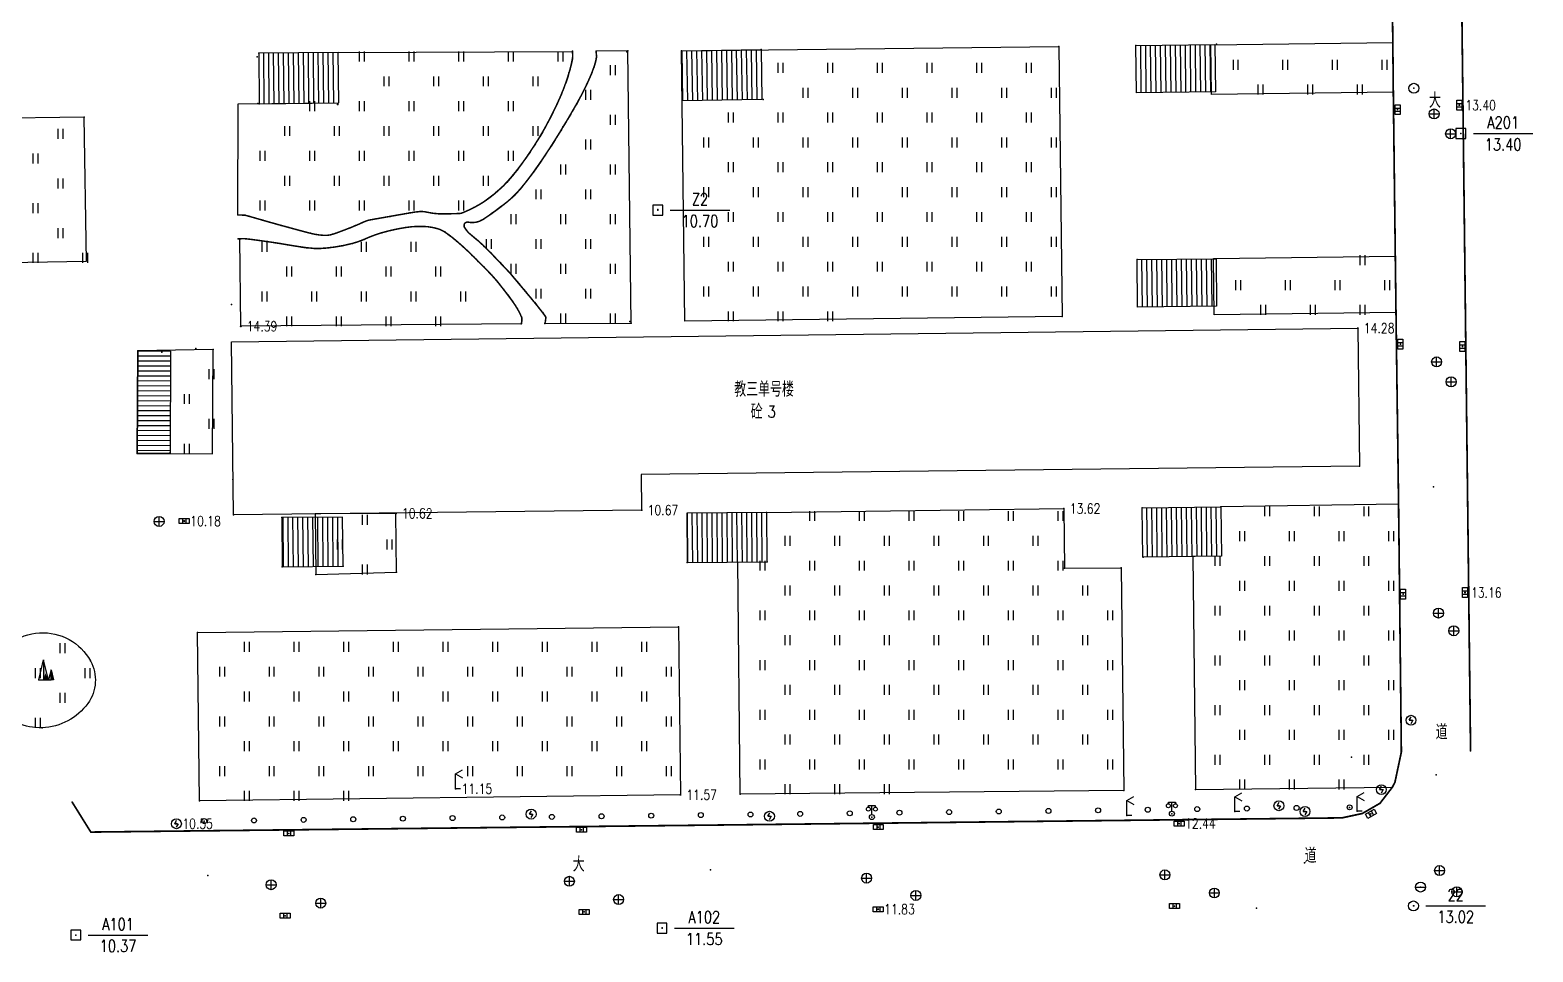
# Model space of a CAD drawing. Extents: x 953 to 1488, y 1110 to 1509.
# Drawn here: x 1336.8 to 1488.1, y 1193.7 to 1286.5 of the extents above; entities that cross this region are included whole.
import ezdxf
from ezdxf.enums import TextEntityAlignment as Align

# ---------------------------------------------------------------- set-up
doc = ezdxf.new("R2010")
doc.units = 0
doc.header["$LTSCALE"] = 0.5
doc.header["$PDSIZE"] = 0.2
doc.linetypes.add('X3', pattern=[5, 4, -1])
doc.layers.get('0').update_dxf_attribs({"linetype": 'CONTINUOUS'})
doc.layers.add('ASSIST', color=7, linetype='CONTINUOUS', plot=False)
for name, color, linetype in [('DLDW', 11, 'CONTINUOUS'), ('DLSS', 4, 'CONTINUOUS'), ('GCD', 1, 'CONTINUOUS'), ('GXYZ', 2, 'CONTINUOUS'), ('JMD', 6, 'CONTINUOUS'), ('KZD', 1, 'CONTINUOUS'), ('SXSS', 5, 'CONTINUOUS'), ('ZBTZ', 3, 'CONTINUOUS'), ('ZDH', 1, 'CONTINUOUS')]:
    doc.layers.add(name, color=color, linetype=linetype)
doc.styles.add('HZ', font='rs.shx', dxfattribs={"width": 0.8, "bigfont": 'hztxt.shx'})
doc.linetypes.add('1161', pattern='A,0,[149,AAA.SHX,S=0.15,R=0,X=0,Y=0],-1.6', length=1.6)

# ---------------------------------------------------------------- blocks, each defined once
blk = doc.blocks.new('gc097')
for p, q in [((-0.7, 2), (-0.7, 2.3)), ((-0.7, 2.3), (0.7, 2.3)), ((0, 0.5), (0, 2.3)), ((0.7, 2.3), (0.7, 2))]:
    blk.add_line(p, q)
for centre, radius in [((-0.7, 1.6), 0.4), ((0, 0), 0.5), ((0.73, 1.6), 0.4)]:
    blk.add_circle(centre, radius)
blk = doc.blocks.new('gc052')
for p, q in [((0, 3), (1.39, 3.8)), ((0, 3), (1.39, 2.2)), ((0, 0), (0, 3)), ((1, 0), (0, 0))]:
    blk.add_line(p, q)
blk = doc.blocks.new('gc042')
blk.add_line((-1, 0), (1, 0))
blk.add_circle((0, 0), 1)
blk = doc.blocks.new('gc041')
for p, q in [((-1, 0.5), (1, 0.5)), ((-1, -0.5), (-1, 0.5)), ((-0.33, 0.5), (-0.33, -0.5)), ((0.33, 0.5), (0.33, -0.5)), ((1, 0.5), (1, -0.5)), ((1, -0.5), (-1, -0.5))]:
    blk.add_line(p, q)
blk = doc.blocks.new('gc043')
for p, q in [((-1, 0), (1, 0)), ((0, -1), (0, 1))]:
    blk.add_line(p, q)
blk.add_circle((0, 0), 1)
blk = doc.blocks.new('gc050')
for p, q in [((-0.35, 0), (0.05, 0.69)), ((-0.35, 0), (0.35, 0)), ((0.35, 0), (-0.06, -0.69))]:
    blk.add_line(p, q)
blk.add_circle((0, 0), 1)
blk = doc.blocks.new('gc188')
blk.add_circle((0, 0), 1)
blk = doc.blocks.new('*U25')
at = {"linetype": 'Continuous'}
for points in [[(1.33, 1.33), (2, 0), (1, 4)], [(1.33, 1.33), (1, 4), (1, 0)], [(1.33, 1.33), (1, 0), (2, 0)]]:
    blk.add_solid(points, dxfattribs=at)
blk = doc.blocks.new('*U24')
at = {"linetype": 'Continuous'}
for points in [[(2.67, 0.67), (2.5, 2), (2.5, 0)], [(2.67, 0.67), (3, 0), (2.5, 2)], [(2.67, 0.67), (2.5, 0), (3, 0)]]:
    blk.add_solid(points, dxfattribs=at)
blk = doc.blocks.new('gc021')
for p, q in [((2, 0), (1, 4)), ((1, 4), (1, 0)), ((1, 0), (2, 0)), ((2.5, 0), (2.5, 2)), ((2.5, 2), (3, 0)), ((3, 0), (2.5, 0))]:
    blk.add_line(p, q)
for points in [[(0, 0), (1, 4)], [(1, 4), (1, 0), (2, 0)], [(0, 0), (1, 0)], [(2.5, 2), (2, 0), (2.5, 0)]]:
    blk.add_lwpolyline(points)
at = {"linetype": 'Continuous'}
for name in ['*U25', '*U24']:
    blk.add_blockref(name, (0, 0), dxfattribs=at)
blk = doc.blocks.new('GC200')
at = {"linetype": 'Continuous', "const_width": 0.2, "flags": 128}
blk.add_lwpolyline([(-0.1, 0, 1), (0.1, 0, 1)], format="xyb", close=True, dxfattribs=at)
blk = doc.blocks.new('gc257')
blk.add_circle((0, 0), 1)
blk.add_point((0, 0))
blk = doc.blocks.new('gc323')
at = {"flags": 128}
for points in [[(-0.5, 0), (-0.5, 2)], [(0.5, 0), (0.5, 2)]]:
    blk.add_lwpolyline(points, dxfattribs=at)
blk = doc.blocks.new('gc170')
at = {"linetype": 'Continuous'}
blk.add_circle((0, 0), 0.5, dxfattribs=at)
blk = doc.blocks.new('gc261')
blk.add_lwpolyline([(-1, -1), (1, -1), (1, 1), (-1, 1)], close=True)
blk.add_point((0, 0))

msp = doc.modelspace()

# ---------------------------------------------------------------- linework, layer by layer
at = {"layer": 'ASSIST', "linetype": 'Continuous', "flags": 128}
for points, elevation in [([(1448.15, 1284.92), (1456.1, 1285.01), (1456.16, 1280.23), (1448.21, 1280.13)], -0.06), ([(1448.27, 1263.36), (1456.22, 1263.45), (1456.28, 1258.67), (1448.32, 1258.57)], -0.07)]:
    msp.add_lwpolyline(points, close=True, dxfattribs=dict(at, elevation=elevation))
for points in [[(1359.88, 1279.04), (1367.88, 1279.14), (1367.82, 1284.21), (1359.82, 1284.12)], [(1402.39, 1284.36), (1410.41, 1284.49), (1410.49, 1279.47), (1402.47, 1279.34)], [(1347.59, 1243.86), (1347.64, 1254.18), (1350.95, 1254.16), (1350.91, 1243.85)], [(1448.78, 1238.39), (1456.71, 1238.49), (1456.77, 1233.52), (1448.84, 1233.43)], [(1362.19, 1232.44), (1368.32, 1232.5), (1368.27, 1237.45), (1362.14, 1237.4)], [(1402.96, 1232.88), (1411.02, 1232.93), (1410.98, 1237.9), (1402.93, 1237.84)]]:
    msp.add_lwpolyline(points, close=True, dxfattribs=at)
at = {"layer": 'DLSS', "linetype": 'Continuous', "const_width": 0.175, "flags": 128}
for points in [[(1480.04, 1455.48), (1480.28, 1433.69), (1479.59, 1405.43), (1481.85, 1213.92)], [(1472.65, 1402.07), (1472.92, 1379.64), (1472.95, 1376.26), (1473.17, 1359.79), (1473.21, 1355.64), (1474.02, 1285.2), (1474.07, 1280.2), (1474.27, 1263.71), (1474.34, 1258.03), (1474.6, 1238.74), (1474.88, 1213.81), (1474.23, 1210.75), (1473.97, 1210.26), (1472.73, 1208.65), (1470.95, 1207.62), (1468.9, 1207.18), (1405.25, 1206.45), (1342.91, 1205.75), (1341.04, 1208.75)]]:
    msp.add_lwpolyline(points, dxfattribs=at)
at = {"layer": 'DLSS', "linetype": 'X3', "const_width": 0.15, "flags": 128}
for points in [[(1391.41, 1284.32, -0.019798), (1391.43, 1283.8, -0.044197), (1391.4, 1283.57, -0.01488), (1391.27, 1282.92, -0.012362), (1391.06, 1282.14, -0.030659), (1390.17, 1279.7, -0.024033), (1388.7, 1276.73, -0.012147), (1387.92, 1275.4, -0.010166), (1386.92, 1273.86, -0.027893), (1385.13, 1271.52, -0.039962), (1383.67, 1270.07, -0.027626), (1382.58, 1269.24, -0.029723), (1381.49, 1268.6, -0.020346), (1380.37, 1268.08, -0.076901), (1380.06, 1268, -0.002517), (1379.96, 1268, -0.003565), (1379.88, 1267.99, -0.011307), (1379.49, 1267.98, -0.003584), (1378.25, 1267.96, -0.058186), (1376.78, 1268.13, 0.091451), (1375.84, 1268.18, 0.007981), (1375.29, 1268.1, 0.001972), (1373.05, 1267.71, 0.001264), (1371.07, 1267.36, 0.014371), (1370.89, 1267.32, 0.049551), (1370.45, 1267.17, -0.014824), (1369.02, 1266.56, -0.005857), (1367.84, 1266.11, -0.012163), (1367.26, 1265.91, -0.087104), (1366.41, 1265.8, -0.052848), (1365.02, 1266.01, -0.001908), (1363.92, 1266.3, -0.001132), (1362.08, 1266.8, -0.003479), (1359.99, 1267.39, 0.004799), (1358.47, 1267.82, 0.05447), (1358.36, 1267.83, 0.00954), (1357.71, 1267.85)], [(1388.64, 1256.93, 0.037738), (1388.72, 1257.49, 0.163576), (1388.69, 1257.62, 0.020384), (1388.27, 1258.2, 0.008342), (1387.15, 1259.58, 0.000916), (1385.36, 1261.71, 0.007068), (1385.13, 1261.99, 0.007453), (1385.01, 1262.12, 0.000504), (1383.16, 1264.06, 0.036947), (1381.21, 1265.84, -0.096313), (1380.54, 1266.6, -0.642969), (1380.91, 1267.13, 0.194144), (1382.44, 1267.42, 0.027393), (1384.86, 1269.19, 0.045952), (1386.14, 1270.45, 0.019898), (1387.48, 1272.17, 0.013249), (1389.33, 1274.89, 0.012932), (1391.84, 1279.05, 0.023361), (1393.06, 1281.45, 0.022864), (1393.55, 1282.67, 0.03124), (1393.81, 1283.6, 0.055703), (1393.82, 1283.8, 0.02118), (1393.79, 1284.34)], [(1357.75, 1265.44, -0.009466), (1358.34, 1265.47, -0.035206), (1358.49, 1265.46, -0.002773), (1359.32, 1265.36, -0.001682), (1360.69, 1265.17, -0.009878), (1362.67, 1264.86, 0.010052), (1364.62, 1264.56, 0.057092), (1366.59, 1264.52, 0.041404), (1369.26, 1264.99, 0.040136), (1370.6, 1265.47, -0.033597), (1372.2, 1266.06, -0.033503), (1374.67, 1266.6, -0.047909), (1376.43, 1266.7, -0.054744), (1377.73, 1266.5, -0.080724), (1378.55, 1266.14, -0.031595), (1379.71, 1265.26, -0.019162), (1381.47, 1263.64, -0.003371), (1383.02, 1262.07, -0.011105), (1383.47, 1261.58, -0.014558), (1383.99, 1260.97, -0.006159), (1385.14, 1259.48, -0.025567), (1385.87, 1258.4, -0.0376), (1386.27, 1257.6, -0.098562), (1386.31, 1257.43, -0.032574), (1386.27, 1256.89)]]:
    msp.add_lwpolyline(points, format="xyb", dxfattribs=at)
at = {"layer": 'JMD', "linetype": 'Continuous'}
for p, q in [((1448.15, 1284.92), (1456.1, 1285.01)), ((1448.6, 1284.92), (1448.66, 1280.14)), ((1449.1, 1284.93), (1449.16, 1280.15)), ((1449.6, 1284.94), (1449.66, 1280.15)), ((1450.1, 1284.94), (1450.16, 1280.16)), ((1450.6, 1284.95), (1450.66, 1280.16)), ((1451.1, 1284.95), (1451.16, 1280.17)), ((1451.6, 1284.96), (1451.66, 1280.17)), ((1452.1, 1284.97), (1452.16, 1280.18)), ((1452.6, 1284.97), (1452.66, 1280.19)), ((1453.1, 1284.98), (1453.16, 1280.19)), ((1453.6, 1284.98), (1453.66, 1280.2)), ((1454.1, 1284.99), (1454.16, 1280.2)), ((1454.6, 1285), (1454.66, 1280.21)), ((1455.1, 1285), (1455.16, 1280.22)), ((1455.6, 1285.01), (1455.66, 1280.22)), ((1456.1, 1285.01), (1456.16, 1280.23)), ((1367.82, 1284.21), (1359.82, 1284.12)), ((1360.38, 1279.05), (1360.32, 1284.12)), ((1360.88, 1279.06), (1360.82, 1284.13)), ((1361.38, 1279.06), (1361.32, 1284.13)), ((1361.88, 1279.07), (1361.82, 1284.14)), ((1362.38, 1279.07), (1362.32, 1284.15)), ((1362.88, 1279.08), (1362.82, 1284.15)), ((1363.38, 1279.09), (1363.32, 1284.16)), ((1363.88, 1279.09), (1363.82, 1284.16)), ((1364.38, 1279.1), (1364.32, 1284.17)), ((1364.88, 1279.1), (1364.82, 1284.18)), ((1365.38, 1279.11), (1365.32, 1284.18)), ((1365.88, 1279.11), (1365.82, 1284.19)), ((1366.38, 1279.12), (1366.32, 1284.19)), ((1366.88, 1279.13), (1366.82, 1284.2)), ((1367.38, 1279.13), (1367.32, 1284.21)), ((1367.88, 1279.14), (1367.82, 1284.21)), ((1402.39, 1284.36), (1410.41, 1284.49)), ((1402.41, 1284.36), (1402.49, 1279.34)), ((1402.91, 1284.37), (1402.99, 1279.35)), ((1403.41, 1284.38), (1403.49, 1279.36)), ((1403.91, 1284.39), (1403.99, 1279.37)), ((1404.41, 1284.4), (1404.49, 1279.37)), ((1404.91, 1284.4), (1404.99, 1279.38)), ((1405.41, 1284.41), (1405.49, 1279.39)), ((1405.91, 1284.42), (1405.99, 1279.4)), ((1406.41, 1284.43), (1406.49, 1279.41)), ((1406.91, 1284.44), (1406.99, 1279.41)), ((1407.41, 1284.44), (1407.49, 1279.42)), ((1407.91, 1284.45), (1407.99, 1279.43)), ((1408.41, 1284.46), (1408.49, 1279.44)), ((1408.91, 1284.47), (1408.99, 1279.45)), ((1409.41, 1284.48), (1409.49, 1279.45)), ((1409.91, 1284.48), (1409.99, 1279.46)), ((1410.41, 1284.49), (1410.49, 1279.47)), ((1359.88, 1279.04), (1367.88, 1279.14)), ((1410.49, 1279.47), (1402.47, 1279.34)), ((1456.16, 1280.23), (1448.21, 1280.13)), ((1448.27, 1263.36), (1456.22, 1263.45)), ((1448.72, 1263.36), (1448.78, 1258.58)), ((1449.22, 1263.37), (1449.28, 1258.58)), ((1449.72, 1263.38), (1449.78, 1258.59)), ((1450.22, 1263.38), (1450.28, 1258.6)), ((1450.72, 1263.39), (1450.78, 1258.6)), ((1451.22, 1263.39), (1451.28, 1258.61)), ((1451.72, 1263.4), (1451.78, 1258.61)), ((1452.22, 1263.4), (1452.28, 1258.62)), ((1452.72, 1263.41), (1452.78, 1258.63)), ((1453.22, 1263.42), (1453.28, 1258.63)), ((1453.72, 1263.42), (1453.78, 1258.64)), ((1454.22, 1263.43), (1454.28, 1258.64)), ((1454.72, 1263.43), (1454.78, 1258.65)), ((1455.22, 1263.44), (1455.28, 1258.65)), ((1455.72, 1263.45), (1455.78, 1258.66)), ((1456.22, 1263.45), (1456.28, 1258.67)), ((1456.28, 1258.67), (1448.32, 1258.57)), ((1347.59, 1243.86), (1347.64, 1254.18)), ((1347.63, 1253.18), (1350.95, 1253.16)), ((1347.64, 1254.18), (1350.95, 1254.16)), ((1347.64, 1253.68), (1350.95, 1253.66)), ((1350.95, 1254.16), (1350.91, 1243.85)), ((1347.63, 1252.68), (1350.95, 1252.66)), ((1347.63, 1252.18), (1350.95, 1252.16)), ((1347.63, 1251.68), (1350.94, 1251.66)), ((1347.62, 1251.18), (1350.94, 1251.16)), ((1347.62, 1250.68), (1350.94, 1250.66)), ((1347.62, 1250.18), (1350.94, 1250.16)), ((1347.61, 1249.18), (1350.93, 1249.16)), ((1347.61, 1248.68), (1350.93, 1248.66)), ((1347.62, 1249.68), (1350.93, 1249.66)), ((1347.61, 1248.18), (1350.93, 1248.16)), ((1347.61, 1247.68), (1350.92, 1247.66)), ((1347.61, 1247.18), (1350.92, 1247.16)), ((1347.6, 1246.68), (1350.92, 1246.66)), ((1347.6, 1246.18), (1350.92, 1246.16)), ((1347.6, 1245.68), (1350.91, 1245.66)), ((1347.59, 1244.68), (1350.91, 1244.66)), ((1347.59, 1244.18), (1350.91, 1244.16)), ((1347.6, 1245.18), (1350.91, 1245.16)), ((1448.78, 1238.39), (1456.71, 1238.49)), ((1449.21, 1238.4), (1449.27, 1233.43)), ((1449.71, 1238.4), (1449.77, 1233.44)), ((1450.21, 1238.41), (1450.27, 1233.44)), ((1450.71, 1238.42), (1450.77, 1233.45)), ((1451.21, 1238.42), (1451.27, 1233.45)), ((1451.71, 1238.43), (1451.77, 1233.46)), ((1452.21, 1238.43), (1452.27, 1233.47)), ((1452.71, 1238.44), (1452.77, 1233.47)), ((1453.21, 1238.45), (1453.27, 1233.48)), ((1453.71, 1238.45), (1453.77, 1233.49)), ((1454.21, 1238.46), (1454.27, 1233.49)), ((1454.71, 1238.46), (1454.77, 1233.5)), ((1455.21, 1238.47), (1455.27, 1233.5)), ((1455.71, 1238.48), (1455.77, 1233.51)), ((1456.21, 1238.48), (1456.27, 1233.52)), ((1456.71, 1238.49), (1456.77, 1233.52)), ((1368.27, 1237.45), (1362.14, 1237.4)), ((1362.32, 1232.44), (1362.27, 1237.4)), ((1362.82, 1232.45), (1362.77, 1237.4)), ((1363.32, 1232.45), (1363.27, 1237.41)), ((1363.82, 1232.46), (1363.77, 1237.41)), ((1364.32, 1232.46), (1364.27, 1237.42)), ((1364.82, 1232.47), (1364.77, 1237.42)), ((1365.32, 1232.47), (1365.27, 1237.42)), ((1365.82, 1232.48), (1365.77, 1237.43)), ((1366.32, 1232.48), (1366.27, 1237.43)), ((1366.82, 1232.48), (1366.77, 1237.44)), ((1367.32, 1232.49), (1367.27, 1237.44)), ((1367.82, 1232.49), (1367.77, 1237.45)), ((1368.32, 1232.5), (1368.27, 1237.45)), ((1410.98, 1237.9), (1402.93, 1237.84)), ((1403.02, 1232.88), (1402.98, 1237.84)), ((1403.52, 1232.88), (1403.48, 1237.85)), ((1404.02, 1232.88), (1403.98, 1237.85)), ((1404.52, 1232.89), (1404.48, 1237.85)), ((1405.02, 1232.89), (1404.98, 1237.86)), ((1405.52, 1232.89), (1405.48, 1237.86)), ((1406.02, 1232.9), (1405.98, 1237.87)), ((1406.52, 1232.9), (1406.48, 1237.87)), ((1407.02, 1232.9), (1406.98, 1237.87)), ((1407.52, 1232.91), (1407.48, 1237.88)), ((1408.02, 1232.91), (1407.98, 1237.88)), ((1408.52, 1232.92), (1408.48, 1237.88)), ((1409.02, 1232.92), (1408.98, 1237.89)), ((1409.52, 1232.92), (1409.48, 1237.89)), ((1410.02, 1232.93), (1409.98, 1237.89)), ((1410.52, 1232.93), (1410.48, 1237.9)), ((1411.02, 1232.93), (1410.98, 1237.9)), ((1456.77, 1233.52), (1448.84, 1233.43)), ((1362.19, 1232.44), (1368.32, 1232.5)), ((1402.96, 1232.88), (1411.02, 1232.93))]:
    msp.add_line(p, q, dxfattribs=at)
at = {"layer": 'JMD', "linetype": 'Continuous', "flags": 128}
msp.add_lwpolyline([(1357.29, 1237.66), (1357.08, 1255.08), (1470.5, 1256.46), (1470.66, 1242.58), (1398.34, 1241.73), (1398.38, 1238.15), (1357.29, 1237.66)], close=True, dxfattribs=at)
at = {"layer": 'KZD', "linetype": 'Continuous'}
for p, q in [((1482.13, 1276.05), (1488.13, 1276.05)), ((1401.25, 1268.34), (1407.25, 1268.34)), ((1477.35, 1198.32), (1483.35, 1198.32)), ((1401.68, 1196.09), (1407.68, 1196.09)), ((1342.65, 1195.39), (1348.65, 1195.39))]:
    msp.add_line(p, q, dxfattribs=at)
at = {"layer": 'ZBTZ', "linetype": '1161', "flags": 128}
for points in [[(1474.02, 1285.2), (1474.07, 1280.2), (1455.77, 1279.97), (1455.71, 1284.97)], [(1474.27, 1263.71), (1474.34, 1258.03), (1456.04, 1257.8), (1455.97, 1263.47)], [(1454.15, 1210.03), (1473.97, 1210.26), (1474.23, 1210.75), (1474.88, 1213.81), (1474.6, 1238.74), (1456.71, 1238.49), (1456.77, 1233.52), (1453.87, 1233.49)]]:
    msp.add_lwpolyline(points, close=True, dxfattribs=at)
for points in [[(1357.75, 1279.04), (1367.88, 1279.14), (1367.82, 1284.21), (1391.41, 1284.31, -0.019798), (1391.43, 1283.8, -0.044197), (1391.4, 1283.57, -0.01488), (1391.27, 1282.92, -0.012362), (1391.06, 1282.14, -0.030659), (1390.17, 1279.7, -0.024033), (1388.7, 1276.73, -0.012147), (1387.92, 1275.4, -0.010166), (1386.92, 1273.86, -0.027893), (1385.13, 1271.52, -0.039962), (1383.67, 1270.07, -0.027626), (1382.58, 1269.24, -0.029723), (1381.49, 1268.6, -0.020346), (1380.37, 1268.08, -0.076901), (1380.06, 1268, -0.002517), (1379.96, 1268, -0.003565), (1379.88, 1267.99, -0.011307), (1379.49, 1267.98, -0.003584), (1378.25, 1267.96, -0.058186), (1376.78, 1268.13, 0.091451), (1375.84, 1268.18, 0.007981), (1375.29, 1268.1, 0.001972), (1373.05, 1267.71, 0.001264), (1371.07, 1267.36, 0.014371), (1370.89, 1267.32, 0.049551), (1370.45, 1267.17, -0.014824), (1369.02, 1266.56, -0.005857), (1367.84, 1266.11, -0.012163), (1367.26, 1265.91, -0.087104), (1366.41, 1265.8, -0.052848), (1365.02, 1266.01, -0.001908), (1363.92, 1266.3, -0.001132), (1362.08, 1266.8, -0.003479), (1359.99, 1267.39, 0.004799), (1358.47, 1267.82, 0.05447), (1358.36, 1267.83, 0.00954), (1357.71, 1267.85)], [(1397, 1284.38), (1393.79, 1284.34, -0.02118), (1393.82, 1283.8, -0.055703), (1393.81, 1283.6, -0.03124), (1393.55, 1282.67, -0.022864), (1393.06, 1281.45, -0.023361), (1391.84, 1279.05, -0.012932), (1389.33, 1274.89, -0.013249), (1387.48, 1272.17, -0.019898), (1386.14, 1270.45, -0.045952), (1384.86, 1269.19, -0.027393), (1382.44, 1267.42, -0.194144), (1380.91, 1267.13, 0.642969), (1380.54, 1266.6, 0.096313), (1381.21, 1265.84, -0.036947), (1383.16, 1264.06, -0.000504), (1385.01, 1262.12, -0.007453), (1385.13, 1261.99, -0.007068), (1385.36, 1261.71, -0.000916), (1387.15, 1259.58, -0.008342), (1388.27, 1258.2, -0.020384), (1388.69, 1257.62, -0.163576), (1388.72, 1257.49, -0.037738), (1388.64, 1256.93), (1397.31, 1256.95)], [(1342.88, 1222.97, -0.289622), (1342.61, 1218.7, -0.231147), (1338.02, 1216.25, -0.231147), (1333.48, 1218.26, -0.283586), (1332.87, 1222.38, -0.283586), (1337.75, 1225.8, -0.289622)]]:
    msp.add_lwpolyline(points, format="xyb", close=True, dxfattribs=at)
for points, elevation in [([(1440.38, 1284.8), (1440.72, 1257.62), (1402.72, 1257.15), (1402.39, 1284.36)], 0.03), ([(1342.24, 1277.7), (1332.37, 1277.57), (1332.61, 1263.03), (1342.49, 1263.2)], 14.34), ([(1355.22, 1254.32), (1347.64, 1254.18), (1347.59, 1243.86), (1355.17, 1243.83)], 14.26), ([(1440.89, 1238.3), (1440.95, 1232.3), (1446.68, 1232.35), (1446.95, 1209.95), (1408.31, 1209.56), (1408.07, 1232.9), (1411.02, 1232.93), (1410.98, 1237.9)], 13.62), ([(1365.56, 1231.68), (1373.68, 1231.89), (1373.64, 1237.82), (1365.51, 1237.76)], 10.21), ([(1402.1, 1226.42), (1402.29, 1209.5), (1353.84, 1208.89), (1353.64, 1225.84)], 10.39)]:
    msp.add_lwpolyline(points, close=True, dxfattribs=dict(at, elevation=elevation))
at = {"layer": 'ZBTZ', "linetype": '1161', "elevation": 10.55, "flags": 128}
msp.add_lwpolyline([(1357.91, 1265.45), (1358.34, 1265.47, -0.035206), (1358.49, 1265.46, -0.002773), (1359.32, 1265.36, -0.001682), (1360.69, 1265.17, -0.009878), (1362.67, 1264.86, 0.010052), (1364.62, 1264.56, 0.057092), (1366.59, 1264.52, 0.041404), (1369.26, 1264.99, 0.040136), (1370.6, 1265.47, -0.033597), (1372.2, 1266.06, -0.033503), (1374.67, 1266.6, -0.047909), (1376.43, 1266.7, -0.054744), (1377.73, 1266.5, -0.080724), (1378.55, 1266.14, -0.031595), (1379.71, 1265.26, -0.019162), (1381.47, 1263.64, -0.003371), (1383.02, 1262.07, -0.011105), (1383.47, 1261.58, -0.014558), (1383.99, 1260.97, -0.006159), (1385.14, 1259.48, -0.025567), (1385.87, 1258.4, -0.0376), (1386.27, 1257.6, -0.098562), (1386.31, 1257.43, -0.032574), (1386.27, 1256.89), (1358.01, 1256.65)], format="xyb", close=True, dxfattribs=at)
at = {"layer": 'ZDH', "linetype": 'Continuous'}
for p in [(1448.15, 1284.92, -0.06), (1456.28, 1285.03, 0.03), (1474.02, 1285.2, 13.44), (1359.67, 1283.78, -0.03), (1359.82, 1284.12, 14.26), (1391.4, 1283.57, 10.28), (1391.41, 1284.32, 10.55), (1393.79, 1284.34, 10.56), (1393.81, 1283.6, 10.29), (1396.87, 1284.28, 0.03), (1397, 1284.38, 10.23), (1402.39, 1284.36, -0.04), (1410.41, 1284.49, 0.03), (1440.38, 1284.8, 0.03), (1391.06, 1282.14, 10.28), (1393.06, 1281.45, 10.32), (1476.14, 1280.6, 13.43), (1359.73, 1279.08, -0.03), (1359.88, 1279.04, 14.26), (1367.76, 1278.98, 10.28), (1367.77, 1278.98, -2.97), (1410.6, 1279.47, 10.41), (1474.07, 1280.2, 13.41), (1480.72, 1278.9, 13.4), (1342.24, 1277.7, 14.34), (1474.5, 1278.45, 13.39), (1478.18, 1278.02, 13.44), (1388.7, 1276.73, 10.35), (1390.44, 1276.71, 10.33), (1479.84, 1276.02, 13.4), (1480.88, 1276.05, 13.4), (1480.88, 1276.05, 13.4), (1389.33, 1274.89, 10.32), (1386.92, 1273.86, 10.36), (1383.67, 1270.07, 10.35), (1386.14, 1270.45, 10.32), (1381.49, 1268.6, 10.36), (1400, 1268.39, 11.7), (1400, 1268.39, 10.7), (1357.71, 1267.85, 10.55), (1358.47, 1267.82, 10.31), (1362.08, 1266.8, 10.27), (1370.89, 1267.32, 10.33), (1373.05, 1267.71, 10.33), (1375.84, 1268.18, 10.35), (1376.43, 1266.7, 10.36), (1378.25, 1267.96, 10.37), (1379.88, 1267.99, 10.36), (1380.06, 1268, 10.37), (1382.44, 1267.42, 10.36), (1357.75, 1265.44, 10.55), (1358.49, 1265.46, 10.31), (1365.02, 1266.01, 10.29), (1367.26, 1265.91, 10.3), (1369.02, 1266.56, 10.33), (1372.2, 1266.06, 10.3), (1378.55, 1266.14, 10.38), (1380.54, 1266.6, 10.37), (1360.69, 1265.17, 10.28), (1364.62, 1264.56, 10.31), (1369.26, 1264.99, 10.31), (1383.16, 1264.06, 10.36), (1474.27, 1263.71, 13.33), (1381.47, 1263.64, 10.36), (1448.27, 1263.36, -0.07), (1383.47, 1261.58, 10.35), (1385.13, 1261.99, 10.36), (1385.14, 1259.48, 10.34), (1387.15, 1259.58, 10.35), (1357.09, 1258.84, -0.25), (1388.69, 1257.62, 10.31), (1440.72, 1257.62, 0.03), (1474.34, 1258.03, 13.3), (1358.01, 1256.65, 14.39), (1358.04, 1256.67, 0.03), (1386.23, 1256.89, 10.55), (1386.27, 1257.6, 10.3), (1388.64, 1256.93, 10.55), (1397.18, 1257.14, 0.03), (1397.31, 1256.95, 10.67), (1470.5, 1256.46, 14.28), (1474.78, 1254.86, 13.29), (1481.02, 1254.62, 13.27), (1347.64, 1254.18, 14.24), (1350.07, 1254.05, 14.24), (1353.47, 1254.42, 14.26), (1355.22, 1254.32, 14.26), (1478.43, 1253.07, 13.31), (1479.89, 1251.06, 13.29), (1347.59, 1243.86, 10.21), (1350.91, 1243.95, 10.24), (1470.66, 1242.58, 14.29), (1357.21, 1241.23, 14.26), (1478.1, 1240.49, 13.27), (1398.38, 1238.15, 10.67), (1440.89, 1238.3, 13.62), (1448.78, 1238.39, 14.27), (1456.71, 1238.49, 13.84), (1474.6, 1238.74, 13.21), (1349.79, 1237.01, 10.19), (1352.32, 1237.05, 10.18), (1357.29, 1237.66, 10.66), (1362.14, 1237.4, 10.66), (1373.64, 1237.82, 10.62), (1410.94, 1237.9, 12.56), (1448.88, 1233.43, 13.69), (1362.19, 1232.44, 10.23), (1368.32, 1232.5, 10.15), (1373.68, 1231.89, 10.2), (1402.96, 1232.88, 14.26), (1411.02, 1232.93, 12.57), (1440.95, 1232.3, 13.63), (1446.68, 1232.35, 13.62), (1365.56, 1231.68, 10.21), (1475.06, 1229.69, 13.15), (1481.29, 1229.85, 13.15), (1478.62, 1227.79, 13.18), (1353.64, 1225.84, 10.28), (1402.1, 1226.42, 10.39), (1480.16, 1226.01, 13.16), (1342.88, 1222.97, 10.31), (1337.66, 1221.07, 10.49), (1475.85, 1217, 13.09), (1338.02, 1216.25, 10.33), (1474.88, 1213.81, 13.07), (1481.85, 1213.92, 13.09), (1469.85, 1213.3, 13.05), (1474.23, 1210.75, 12.92), (1478.38, 1211.51, 13.13), (1379.65, 1210.11, 11.15), (1402.29, 1209.5, 11.57), (1408.31, 1209.56, 11.7), (1446.95, 1209.95, 12.48), (1454.15, 1210.03, 12.65), (1472.86, 1210.02, 12.97), (1473.97, 1210.26, 12.95), (1341.04, 1208.75, 10.34), (1353.84, 1208.89, 10.56), (1458.11, 1207.81, 12.75), (1462.55, 1208.4, 12.84), (1465.18, 1207.82, 12.88), (1469.67, 1208.24, 12.92), (1470.44, 1207.84, 12.97), (1472.73, 1208.65, 12.9), (1351.53, 1206.59, 10.55), (1354.34, 1206.86, 10.6), (1387.25, 1207.56, 11.3), (1405.25, 1206.45, 11.48), (1411.25, 1207.34, 11.75), (1421.56, 1207.26, 11.97), (1422.21, 1206.26, 11.84), (1447.24, 1207.43, 12.49), (1451.77, 1207.6, 12.59), (1452.5, 1206.61, 12.44), (1468.9, 1207.18, 12.81), (1470.95, 1207.62, 12.85), (1471.82, 1207.58, 12.87), (1342.91, 1205.75, 10.24), (1362.86, 1205.61, 10.64), (1392.31, 1205.98, 11.21), (1405.32, 1201.95, 11.56), (1465.14, 1202.64, 12.78), (1478.73, 1201.88, 13.1), (1354.69, 1201.37, 10.55), (1361.07, 1200.45, 10.65), (1391.1, 1200.8, 11.26), (1421.03, 1201.12, 11.86), (1451.07, 1201.44, 12.47), (1476.81, 1200.22, 13.06), (1366.06, 1198.6, 10.73), (1396.06, 1198.96, 11.32), (1425.99, 1199.37, 11.95), (1456.05, 1199.62, 12.53), (1480.47, 1199.74, 13.14), (1362.48, 1197.33, 10.63), (1392.6, 1197.71, 11.22), (1405.34, 1197.46, 11.46), (1422.2, 1197.99, 11.83), (1452.04, 1198.31, 12.39), (1460.28, 1198.11, 12.57), (1476.1, 1198.32, 13.4), (1476.12, 1198.32, 13.02), (1400.43, 1196.09, 11.55), (1400.43, 1196.09, 11.55), (1400.45, 1196.1, 11.55)]:
    msp.add_point(p, dxfattribs=at)

# ---------------------------------------------------------------- block references
at = {"layer": 'DLDW', "linetype": 'Continuous', "xscale": 0.5, "yscale": 0.5}
for name, p in [('gc021', (1337.66, 1221.07, 10.49)), ('gc097', (1421.56, 1207.26, 11.97)), ('gc097', (1451.77, 1207.6, 12.59))]:
    msp.add_blockref(name, p, dxfattribs=at)
at = {"layer": 'DLSS', "linetype": 'Continuous', "xscale": 0.5, "yscale": 0.5}
for p in [(1379.65, 1210.11, 11.15), (1447.24, 1207.43, 12.49), (1458.11, 1207.81, 12.75), (1470.44, 1207.84, 12.97)]:
    msp.add_blockref('gc052', p, dxfattribs=at)
at = {"layer": 'GCD', "linetype": 'Continuous'}
ref = msp.add_blockref('GC200', (1480.72, 1278.9, 13.4), dxfattribs=dict(at, xscale=0.5, yscale=0.5, zscale=0.5))
ref.add_attrib('height', '13.40', dxfattribs={"linetype": 'Continuous', "height": 1, "style": 'HZ', "width": 0.8}).set_placement((1481.32, 1278.9, 13.4), align=Align.MIDDLE_LEFT)
ref = msp.add_blockref('GC200', (1358.01, 1256.65, 14.39), dxfattribs=dict(at, xscale=0.5, yscale=0.5, zscale=0.5))
ref.add_attrib('height', '14.39', dxfattribs={"linetype": 'Continuous', "height": 1, "style": 'HZ', "width": 0.8}).set_placement((1358.61, 1256.65, 14.39), align=Align.MIDDLE_LEFT)
ref = msp.add_blockref('GC200', (1470.5, 1256.46, 14.28), dxfattribs=dict(at, xscale=0.5, yscale=0.5, zscale=0.5))
ref.add_attrib('height', '14.28', dxfattribs={"linetype": 'Continuous', "height": 1, "style": 'HZ', "width": 0.8}).set_placement((1471.1, 1256.46, 14.28), align=Align.MIDDLE_LEFT)
ref = msp.add_blockref('GC200', (1373.64, 1237.82, 10.62), dxfattribs=dict(at, xscale=0.5, yscale=0.5, zscale=0.5))
ref.add_attrib('height', '10.62', dxfattribs={"linetype": 'Continuous', "height": 1, "style": 'HZ', "width": 0.8}).set_placement((1374.24, 1237.82, 10.62), align=Align.MIDDLE_LEFT)
ref = msp.add_blockref('GC200', (1398.38, 1238.15, 10.67), dxfattribs=dict(at, xscale=0.5, yscale=0.5, zscale=0.5))
ref.add_attrib('height', '10.67', dxfattribs={"linetype": 'Continuous', "height": 1, "style": 'HZ', "width": 0.8}).set_placement((1398.98, 1238.15, 10.67), align=Align.MIDDLE_LEFT)
ref = msp.add_blockref('GC200', (1440.89, 1238.3, 13.62), dxfattribs=dict(at, xscale=0.5, yscale=0.5, zscale=0.5))
ref.add_attrib('height', '13.62', dxfattribs={"linetype": 'Continuous', "height": 1, "style": 'HZ', "width": 0.8}).set_placement((1441.49, 1238.3, 13.62), align=Align.MIDDLE_LEFT)
ref = msp.add_blockref('GC200', (1352.32, 1237.05, 10.18), dxfattribs=dict(at, xscale=0.5, yscale=0.5, zscale=0.5))
ref.add_attrib('height', '10.18', dxfattribs={"linetype": 'Continuous', "height": 1, "style": 'HZ', "width": 0.8}).set_placement((1352.92, 1237.05, 10.18), align=Align.MIDDLE_LEFT)
ref = msp.add_blockref('GC200', (1481.29, 1229.85, 13.15), dxfattribs=dict(at, xscale=0.5, yscale=0.5, zscale=0.5))
ref.add_attrib('height', '13.16', dxfattribs={"linetype": 'Continuous', "height": 1, "style": 'HZ', "width": 0.8}).set_placement((1481.89, 1229.85, 13.15), align=Align.MIDDLE_LEFT)
ref = msp.add_blockref('GC200', (1379.65, 1210.11, 11.15), dxfattribs=dict(at, xscale=0.5, yscale=0.5, zscale=0.5))
ref.add_attrib('height', '11.15', dxfattribs={"linetype": 'Continuous', "height": 1, "style": 'HZ', "width": 0.8}).set_placement((1380.25, 1210.11, 11.15), align=Align.MIDDLE_LEFT)
ref = msp.add_blockref('GC200', (1402.29, 1209.5, 11.57), dxfattribs=dict(at, xscale=0.5, yscale=0.5, zscale=0.5))
ref.add_attrib('height', '11.57', dxfattribs={"linetype": 'Continuous', "height": 1, "style": 'HZ', "width": 0.8}).set_placement((1402.88, 1209.5, 11.57), align=Align.MIDDLE_LEFT)
ref = msp.add_blockref('GC200', (1351.53, 1206.59, 10.55), dxfattribs=dict(at, xscale=0.5, yscale=0.5, zscale=0.5))
ref.add_attrib('height', '10.55', dxfattribs={"linetype": 'Continuous', "height": 1, "style": 'HZ', "width": 0.8}).set_placement((1352.13, 1206.59, 10.55), align=Align.MIDDLE_LEFT)
ref = msp.add_blockref('GC200', (1452.5, 1206.61, 12.44), dxfattribs=dict(at, xscale=0.5, yscale=0.5, zscale=0.5))
ref.add_attrib('height', '12.44', dxfattribs={"linetype": 'Continuous', "height": 1, "style": 'HZ', "width": 0.8}).set_placement((1453.1, 1206.61, 12.44), align=Align.MIDDLE_LEFT)
ref = msp.add_blockref('GC200', (1422.2, 1197.99, 11.83), dxfattribs=dict(at, xscale=0.5, yscale=0.5, zscale=0.5))
ref.add_attrib('height', '11.83', dxfattribs={"linetype": 'Continuous', "height": 1, "style": 'HZ', "width": 0.8}).set_placement((1422.8, 1197.99, 11.83), align=Align.MIDDLE_LEFT)
at = {"layer": 'GXYZ', "linetype": 'Continuous', "xscale": 0.5, "yscale": 0.5}
for name, p in [('gc188', (1476.14, 1280.6, 13.43)), ('gc043', (1478.18, 1278.02, 13.44)), ('gc043', (1479.84, 1276.02, 13.4)), ('gc043', (1478.43, 1253.07, 13.31)), ('gc043', (1479.89, 1251.06, 13.29)), ('gc043', (1349.79, 1237.01, 10.19)), ('gc041', (1352.32, 1237.05, 10.18)), ('gc043', (1478.62, 1227.79, 13.18)), ('gc043', (1480.16, 1226.01, 13.16)), ('gc050', (1475.85, 1217, 13.09)), ('gc050', (1472.86, 1210.02, 12.97)), ('gc050', (1387.25, 1207.56, 11.3)), ('gc050', (1411.25, 1207.34, 11.75)), ('gc050', (1462.55, 1208.4, 12.84)), ('gc050', (1465.18, 1207.82, 12.88)), ('gc050', (1351.53, 1206.59, 10.55)), ('gc041', (1392.31, 1205.98, 11.21)), ('gc041', (1422.21, 1206.26, 11.84)), ('gc041', (1452.5, 1206.61, 12.44)), ('gc041', (1362.86, 1205.61, 10.64)), ('gc043', (1421.03, 1201.12, 11.86)), ('gc043', (1451.07, 1201.44, 12.47)), ('gc043', (1478.73, 1201.88, 13.1)), ('gc043', (1361.07, 1200.45, 10.65)), ('gc043', (1391.1, 1200.8, 11.26)), ('gc043', (1456.05, 1199.62, 12.53)), ('gc042', (1476.81, 1200.22, 13.06)), ('gc043', (1480.47, 1199.74, 13.14)), ('gc043', (1366.06, 1198.6, 10.73)), ('gc043', (1396.06, 1198.96, 11.32)), ('gc043', (1425.99, 1199.37, 11.95)), ('gc041', (1362.48, 1197.33, 10.63)), ('gc041', (1392.6, 1197.71, 11.22)), ('gc041', (1422.2, 1197.99, 11.83)), ('gc041', (1452.04, 1198.31, 12.39))]:
    msp.add_blockref(name, p, dxfattribs=at)
at = {"layer": 'GXYZ', "linetype": 'Continuous'}
for p, xscale, yscale, rotation in [((1474.5, 1278.45, 13.39), 0.5, 0.5, 90), ((1480.72, 1278.9, 13.4), 0.5, 0.5, 90), ((1474.78, 1254.86, 13.29), 0.5, 0.5, 90), ((1481.02, 1254.62, 13.27), 0.5, 0.5, 90), ((1475.06, 1229.69, 13.15), 0.5, 0.5, 90), ((1481.29, 1229.85, 13.15), 0.5, 0.5, 90), ((1471.82, 1207.58, 12.87), 0.5000000000000033, 0.5000000000000033, 30.08975971296643)]:
    msp.add_blockref('gc041', p, dxfattribs=dict(at, xscale=xscale, yscale=yscale, rotation=rotation))
at = {"layer": 'KZD', "linetype": 'Continuous', "xscale": 0.5, "yscale": 0.5}
for name, p in [('gc261', (1480.88, 1276.05, 13.4)), ('gc261', (1400, 1268.34, 10.7)), ('gc257', (1476.1, 1198.32, 13.02)), ('gc261', (1341.4, 1195.39, 10.37)), ('gc261', (1400.43, 1196.09, 11.55))]:
    msp.add_blockref(name, p, dxfattribs=at)
at = {"layer": 'ZBTZ', "linetype": 'Continuous', "xscale": 0.5, "yscale": 0.5}
for p in [(1370.21, 1283.3), (1375.21, 1283.3), (1380.21, 1283.3), (1385.21, 1283.3), (1390.21, 1283.3), (1458.21, 1282.47), (1463.21, 1282.47), (1468.21, 1282.47), (1473.21, 1282.47), (1395.5, 1281.93), (1412.39, 1282.15), (1417.39, 1282.15), (1422.39, 1282.15), (1427.39, 1282.15), (1432.39, 1282.15), (1437.39, 1282.15), (1372.71, 1280.8), (1377.71, 1280.8), (1382.71, 1280.8), (1387.71, 1280.8), (1393, 1279.43), (1414.89, 1279.65), (1419.89, 1279.65), (1424.89, 1279.65), (1429.89, 1279.65), (1434.89, 1279.65), (1439.89, 1279.65), (1460.71, 1279.97), (1465.71, 1279.97), (1470.71, 1279.97), (1365.21, 1278.3), (1370.21, 1278.3), (1375.21, 1278.3), (1380.21, 1278.3), (1385.21, 1278.3), (1395.5, 1276.93), (1407.39, 1277.15), (1412.39, 1277.15), (1417.39, 1277.15), (1422.39, 1277.15), (1427.39, 1277.15), (1432.39, 1277.15), (1437.39, 1277.15), (1339.87, 1275.53), (1362.71, 1275.8), (1367.71, 1275.8), (1372.71, 1275.8), (1377.71, 1275.8), (1382.71, 1275.8), (1387.71, 1275.8), (1360.21, 1273.3), (1365.21, 1273.3), (1370.21, 1273.3), (1375.21, 1273.3), (1380.21, 1273.3), (1385.21, 1273.3), (1393, 1274.43), (1404.89, 1274.65), (1409.89, 1274.65), (1414.89, 1274.65), (1419.89, 1274.65), (1424.89, 1274.65), (1429.89, 1274.65), (1434.89, 1274.65), (1439.89, 1274.65), (1337.37, 1273.03), (1390.5, 1271.93), (1395.5, 1271.93), (1407.39, 1272.15), (1412.39, 1272.15), (1417.39, 1272.15), (1422.39, 1272.15), (1427.39, 1272.15), (1432.39, 1272.15), (1437.39, 1272.15), (1339.87, 1270.53), (1362.71, 1270.8), (1367.71, 1270.8), (1372.71, 1270.8), (1377.71, 1270.8), (1382.71, 1270.8), (1388, 1269.43), (1393, 1269.43), (1404.89, 1269.65), (1409.89, 1269.65), (1414.89, 1269.65), (1419.89, 1269.65), (1424.89, 1269.65), (1429.89, 1269.65), (1434.89, 1269.65), (1439.89, 1269.65), (1337.37, 1268.03), (1360.21, 1268.3), (1365.21, 1268.3), (1370.21, 1268.3), (1375.21, 1268.3), (1380.21, 1268.3), (1385.5, 1266.93), (1390.5, 1266.93), (1395.5, 1266.93), (1407.39, 1267.15), (1412.39, 1267.15), (1417.39, 1267.15), (1422.39, 1267.15), (1427.39, 1267.15), (1432.39, 1267.15), (1437.39, 1267.15), (1339.87, 1265.53), (1383, 1264.43), (1388, 1264.43), (1393, 1264.43), (1404.89, 1264.65), (1409.89, 1264.65), (1414.89, 1264.65), (1419.89, 1264.65), (1424.89, 1264.65), (1429.89, 1264.65), (1434.89, 1264.65), (1439.89, 1264.65), (1337.37, 1263.03), (1342.37, 1263.03), (1360.41, 1264.15), (1370.41, 1264.15), (1375.41, 1264.15), (1470.97, 1262.8), (1362.91, 1261.65), (1367.91, 1261.65), (1372.91, 1261.65), (1377.91, 1261.65), (1385.5, 1261.93), (1390.5, 1261.93), (1395.5, 1261.93), (1407.39, 1262.15), (1412.39, 1262.15), (1417.39, 1262.15), (1422.39, 1262.15), (1427.39, 1262.15), (1432.39, 1262.15), (1437.39, 1262.15), (1404.89, 1259.65), (1409.89, 1259.65), (1414.89, 1259.65), (1419.89, 1259.65), (1424.89, 1259.65), (1429.89, 1259.65), (1434.89, 1259.65), (1439.89, 1259.65), (1458.47, 1260.3), (1463.47, 1260.3), (1468.47, 1260.3), (1473.47, 1260.3), (1360.41, 1259.15), (1365.41, 1259.15), (1370.41, 1259.15), (1375.41, 1259.15), (1380.41, 1259.15), (1388, 1259.43), (1393, 1259.43), (1362.91, 1256.65), (1367.91, 1256.65), (1372.91, 1256.65), (1377.91, 1256.65), (1390.5, 1256.93), (1395.5, 1256.93), (1407.39, 1257.15), (1412.39, 1257.15), (1417.39, 1257.15), (1460.97, 1257.8), (1465.97, 1257.8), (1470.97, 1257.8), (1355.09, 1251.33), (1352.59, 1248.83), (1355.09, 1246.33), (1352.59, 1243.83), (1415.57, 1237.06), (1420.57, 1237.06), (1425.57, 1237.06), (1430.57, 1237.06), (1435.57, 1237.06), (1440.57, 1237.06), (1461.37, 1237.53), (1466.37, 1237.53), (1471.37, 1237.53), (1370.51, 1236.68), (1368.01, 1234.18), (1373.01, 1234.18), (1413.07, 1234.56), (1418.07, 1234.56), (1423.07, 1234.56), (1428.07, 1234.56), (1433.07, 1234.56), (1438.07, 1234.56), (1458.87, 1235.03), (1463.87, 1235.03), (1468.87, 1235.03), (1473.87, 1235.03), (1456.37, 1232.53), (1461.37, 1232.53), (1466.37, 1232.53), (1471.37, 1232.53), (1370.51, 1231.68), (1410.57, 1232.06), (1415.57, 1232.06), (1420.57, 1232.06), (1425.57, 1232.06), (1430.57, 1232.06), (1435.57, 1232.06), (1440.57, 1232.06), (1413.07, 1229.56), (1418.07, 1229.56), (1423.07, 1229.56), (1428.07, 1229.56), (1433.07, 1229.56), (1438.07, 1229.56), (1443.07, 1229.56), (1458.87, 1230.03), (1463.87, 1230.03), (1468.87, 1230.03), (1473.87, 1230.03), (1410.57, 1227.06), (1415.57, 1227.06), (1420.57, 1227.06), (1425.57, 1227.06), (1430.57, 1227.06), (1435.57, 1227.06), (1440.57, 1227.06), (1445.57, 1227.06), (1456.37, 1227.53), (1461.37, 1227.53), (1466.37, 1227.53), (1471.37, 1227.53), (1458.87, 1225.03), (1463.87, 1225.03), (1468.87, 1225.03), (1473.87, 1225.03), (1340.08, 1223.75), (1358.64, 1223.89), (1363.64, 1223.89), (1368.64, 1223.89), (1373.64, 1223.89), (1378.64, 1223.89), (1383.64, 1223.89), (1388.64, 1223.89), (1393.64, 1223.89), (1398.64, 1223.89), (1413.07, 1224.56), (1418.07, 1224.56), (1423.07, 1224.56), (1428.07, 1224.56), (1433.07, 1224.56), (1438.07, 1224.56), (1443.07, 1224.56), (1410.57, 1222.06), (1415.57, 1222.06), (1420.57, 1222.06), (1425.57, 1222.06), (1430.57, 1222.06), (1435.57, 1222.06), (1440.57, 1222.06), (1445.57, 1222.06), (1456.37, 1222.53), (1461.37, 1222.53), (1466.37, 1222.53), (1471.37, 1222.53), (1337.58, 1221.25), (1342.58, 1221.25), (1356.14, 1221.39), (1361.14, 1221.39), (1366.14, 1221.39), (1371.14, 1221.39), (1376.14, 1221.39), (1381.14, 1221.39), (1386.14, 1221.39), (1391.14, 1221.39), (1396.14, 1221.39), (1401.14, 1221.39), (1358.64, 1218.89), (1363.64, 1218.89), (1368.64, 1218.89), (1373.64, 1218.89), (1378.64, 1218.89), (1383.64, 1218.89), (1388.64, 1218.89), (1393.64, 1218.89), (1398.64, 1218.89), (1413.07, 1219.56), (1418.07, 1219.56), (1423.07, 1219.56), (1428.07, 1219.56), (1433.07, 1219.56), (1438.07, 1219.56), (1443.07, 1219.56), (1458.87, 1220.03), (1463.87, 1220.03), (1468.87, 1220.03), (1473.87, 1220.03), (1340.08, 1218.75), (1456.37, 1217.53), (1461.37, 1217.53), (1466.37, 1217.53), (1471.37, 1217.53), (1337.58, 1216.25), (1356.14, 1216.39), (1361.14, 1216.39), (1366.14, 1216.39), (1371.14, 1216.39), (1376.14, 1216.39), (1381.14, 1216.39), (1386.14, 1216.39), (1391.14, 1216.39), (1396.14, 1216.39), (1401.14, 1216.39), (1410.57, 1217.06), (1415.57, 1217.06), (1420.57, 1217.06), (1425.57, 1217.06), (1430.57, 1217.06), (1435.57, 1217.06), (1440.57, 1217.06), (1445.57, 1217.06), (1413.07, 1214.56), (1418.07, 1214.56), (1423.07, 1214.56), (1428.07, 1214.56), (1433.07, 1214.56), (1438.07, 1214.56), (1443.07, 1214.56), (1458.87, 1215.03), (1463.87, 1215.03), (1468.87, 1215.03), (1473.87, 1215.03), (1358.64, 1213.89), (1363.64, 1213.89), (1368.64, 1213.89), (1373.64, 1213.89), (1378.64, 1213.89), (1383.64, 1213.89), (1388.64, 1213.89), (1393.64, 1213.89), (1398.64, 1213.89), (1356.14, 1211.39), (1361.14, 1211.39), (1366.14, 1211.39), (1371.14, 1211.39), (1376.14, 1211.39), (1381.14, 1211.39), (1386.14, 1211.39), (1391.14, 1211.39), (1396.14, 1211.39), (1401.14, 1211.39), (1410.57, 1212.06), (1415.57, 1212.06), (1420.57, 1212.06), (1425.57, 1212.06), (1430.57, 1212.06), (1435.57, 1212.06), (1440.57, 1212.06), (1445.57, 1212.06), (1456.37, 1212.53), (1461.37, 1212.53), (1466.37, 1212.53), (1471.37, 1212.53), (1458.87, 1210.03), (1463.87, 1210.03), (1468.87, 1210.03), (1358.64, 1208.89), (1363.64, 1208.89), (1368.64, 1208.89), (1413.07, 1209.56), (1418.07, 1209.56), (1423.07, 1209.56)]:
    msp.add_blockref('gc323', p, dxfattribs=at)
at = {"layer": 'ZBTZ', "linetype": 'Continuous', "xscale": 0.5, "yscale": 0.5, "rotation": 0.6870335400888673}
for p in [(1404.34, 1207.46), (1409.34, 1207.52), (1414.34, 1207.58), (1419.34, 1207.64), (1424.34, 1207.7), (1429.34, 1207.76), (1434.34, 1207.82), (1439.34, 1207.88), (1444.34, 1207.94), (1449.34, 1208), (1454.33, 1208.06), (1459.33, 1208.12), (1464.33, 1208.18), (1469.67, 1208.24), (1354.34, 1206.86), (1359.34, 1206.92), (1364.34, 1206.98), (1369.34, 1207.04), (1374.34, 1207.1), (1379.34, 1207.16), (1384.34, 1207.22), (1389.34, 1207.28), (1394.34, 1207.34), (1399.34, 1207.4)]:
    msp.add_blockref('gc170', p, dxfattribs=at)

# ---------------------------------------------------------------- texts
at = {"layer": 'JMD', "linetype": 'Continuous', "style": 'HZ', "width": 0.8}
msp.add_text('教三单号楼', height=1.5, dxfattribs=at).set_placement((1410.71, 1250.39), align=Align.MIDDLE)
msp.add_text('砼', height=1.5, dxfattribs=at).set_placement((1410.56, 1248.06), align=Align.MIDDLE_RIGHT)
msp.add_text('3', height=1.2, dxfattribs=at).set_placement((1411.06, 1248.06), align=Align.MIDDLE_LEFT)
at = {"layer": 'KZD', "linetype": 'Continuous', "style": 'HZ', "width": 0.8}
for s, p in [('A201', (1485.13, 1277.15)), ('13.40', (1485.13, 1274.95)), ('Z2', (1404.25, 1269.44)), ('10.70', (1404.25, 1267.24)), ('22', (1480.35, 1199.42)), ('A101', (1345.65, 1196.49)), ('A102', (1404.68, 1197.19)), ('13.02', (1480.35, 1197.22)), ('11.55', (1404.68, 1194.99)), ('10.37', (1345.65, 1194.29))]:
    msp.add_text(s, height=1.2, dxfattribs=at).set_placement(p, align=Align.MIDDLE)
at = {"layer": 'SXSS', "linetype": 'Continuous', "style": 'HZ', "width": 0.8}
for s, p in [('大', (1477.66, 1278.63)), ('道', (1478.34, 1215.07)), ('大', (1391.44, 1201.76)), ('道', (1465.14, 1202.64))]:
    msp.add_text(s, height=1.5, dxfattribs=at).set_placement(p)

doc.saveas('drawing.dxf')
